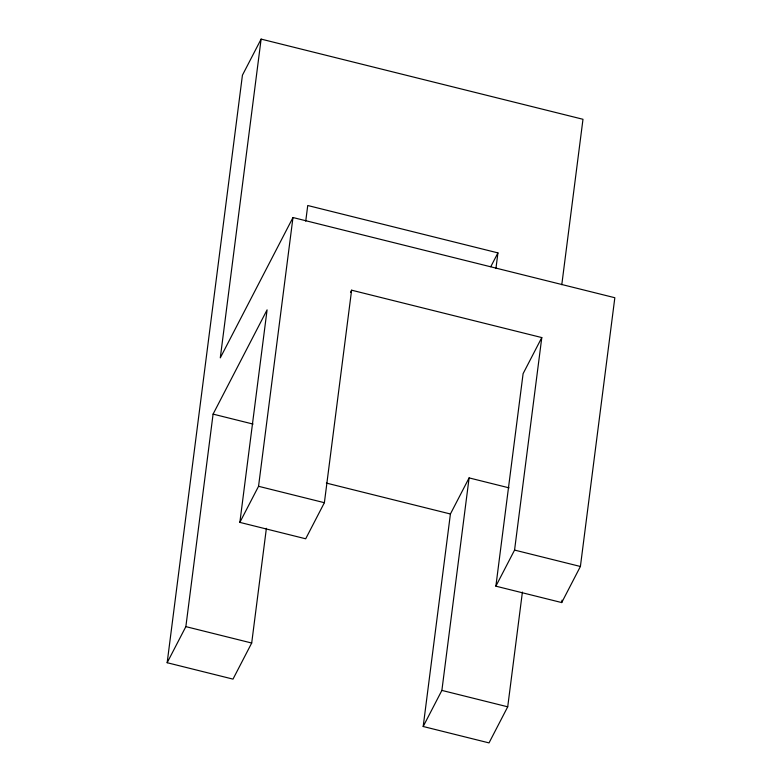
<?xml version="1.0" encoding="UTF-8"?>
<svg xmlns="http://www.w3.org/2000/svg" width="782" height="782" viewBox="0 0 782 782"><rect width="100%" height="100%" fill="white"/><g stroke="black" fill="none" stroke-linecap="round" stroke-linejoin="round"><path stroke-width="1.17" d="M266.388 528.319L251.696 643.029L232.997 679.118L167.162 662.716L242.43 75.189L261.12 39.1L582.981 119.284L561.789 284.707M167.162 662.716L185.862 626.626L213.085 414.118L267.082 309.868L239.859 522.386L305.694 538.788L324.383 502.699L351.607 290.19L541.789 337.57L514.566 550.078L495.876 586.168L561.711 602.57L580.4 566.481L614.838 297.727L292.976 217.533L220.289 357.863L261.12 39.1M239.859 522.386L258.549 486.296L292.976 217.533M305.733 221.179L307.737 205.51L497.929 252.889L495.925 268.568M522.405 592.111L507.714 706.811L489.024 742.9L423.189 726.498L450.412 513.989L469.102 477.9L509.072 487.86M423.189 726.498L441.879 690.408L469.102 477.9M495.876 586.168L523.099 373.659L541.789 337.57M561.711 602.57L562.023 600.156M350.502 292.312L351.607 290.19M490.783 266.691L497.929 252.889M213.085 414.118L253.055 424.079M326.377 483.081L450.412 513.989M258.549 486.296L324.383 502.699M514.566 550.078L580.4 566.481M185.862 626.626L251.696 643.029M441.879 690.408L507.714 706.811"/></g></svg>
